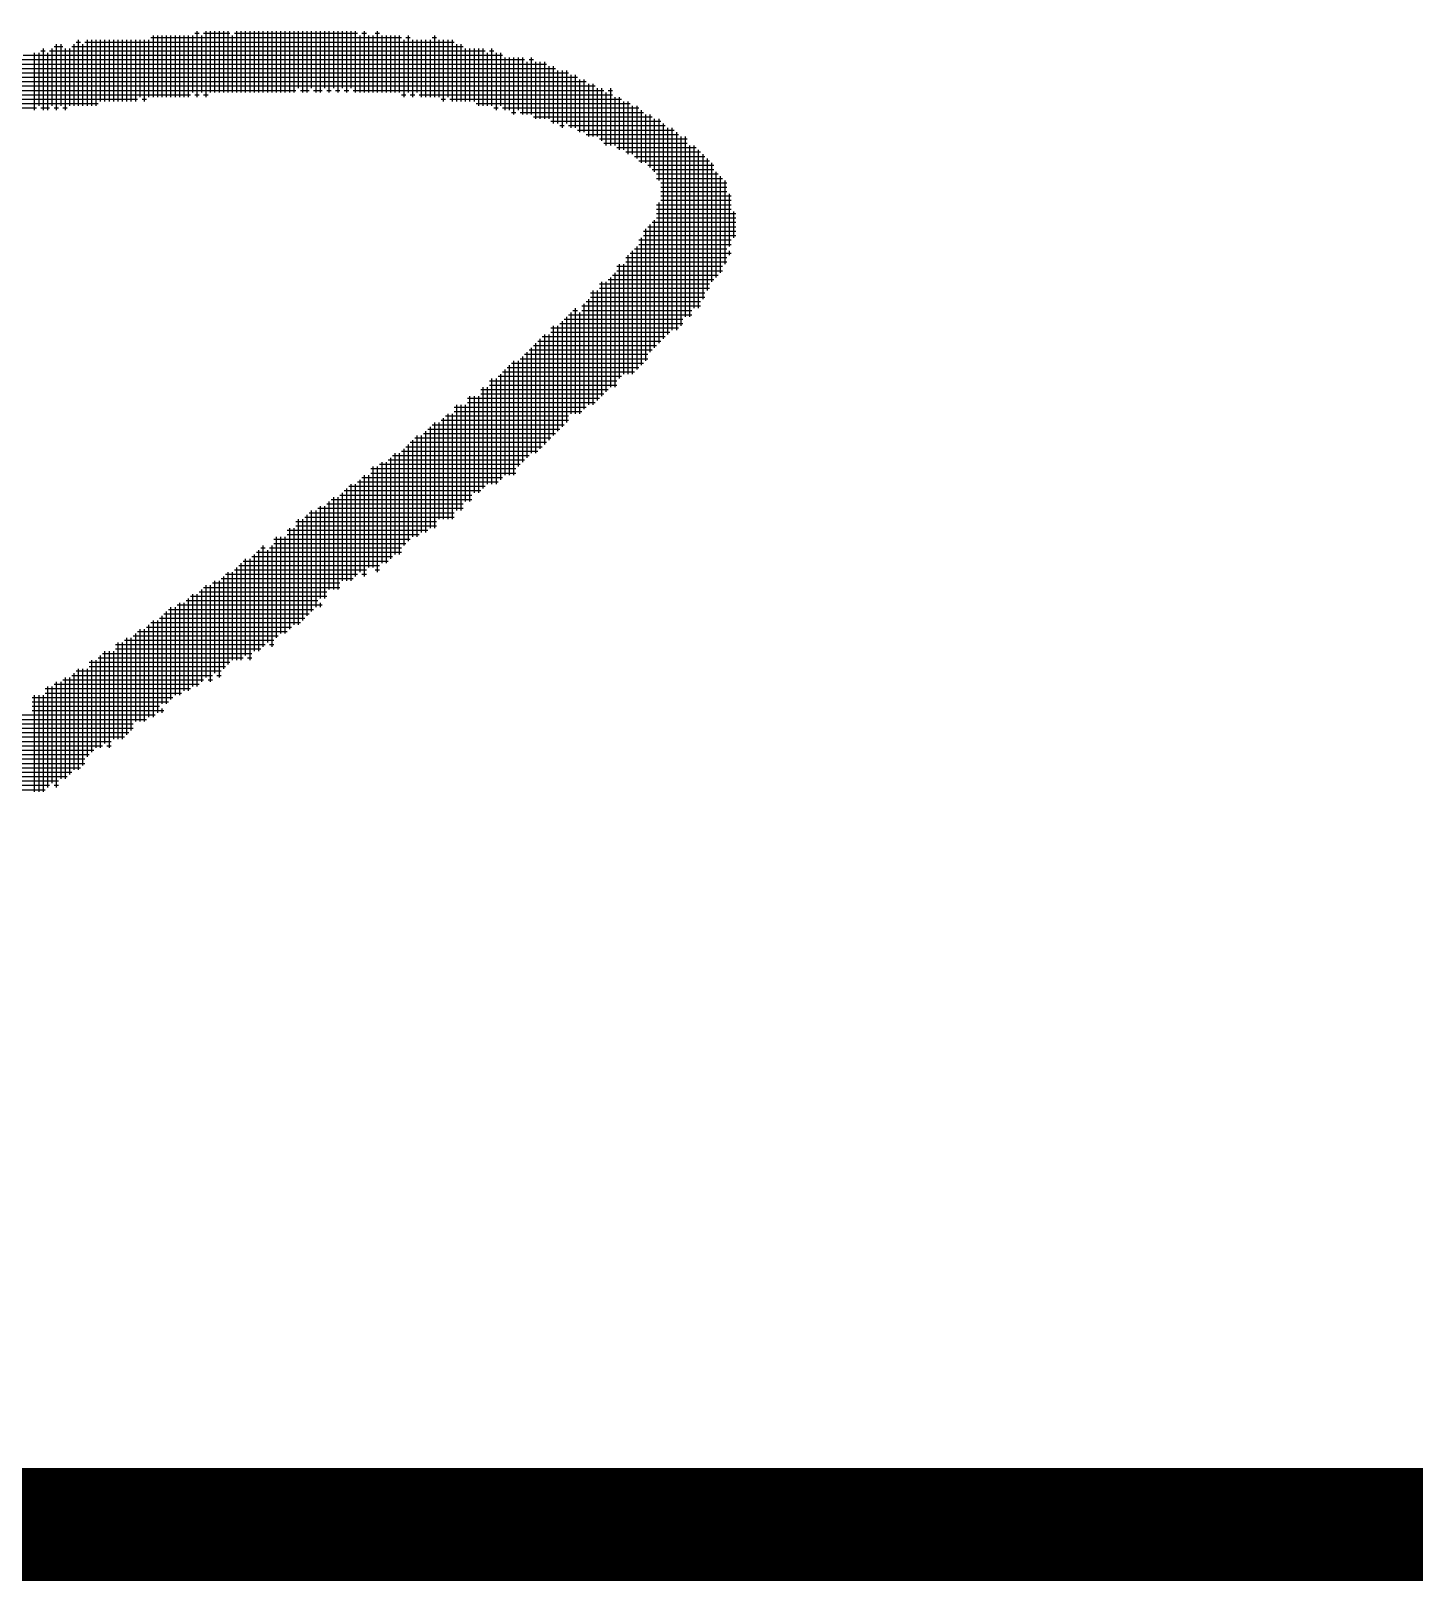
# Model space of a CAD drawing. Header units: feet. Extents: x 0 to 504600, y 0 to 356400.
# Drawn here: x 344499 to 345966, y 15540 to 17184 of the extents above; entities that cross this region are included whole.
import ezdxf
from ezdxf.enums import TextEntityAlignment as Align

# ---------------------------------------------------------------- set-up
doc = ezdxf.new("R2010")
doc.units = ezdxf.units.FT
doc.header["$LTSCALE"] = 600
doc.header["$MEASUREMENT"] = 0
for name, color, linetype in [('CX-BORD', 3, 'CONTINUOUS'), ('CX-BORD-LIN1', 4, 'CONTINUOUS'), ('CX-BORD-LIN2', 3, 'CONTINUOUS'), ('CX-BORD-TEX2', 7, 'CONTINUOUS'), ('CX-BORD-TEX3', 6, 'CONTINUOUS'), ('CX-COMM', 3, 'CONTINUOUS')]:
    doc.layers.add(name, color=color, linetype=linetype)
doc.styles.add('TB_TEXT', font='')
doc.styles.add('TB_WBTXT', font='')
doc.styles.add('TB_WMTXT', font='')
doc.styles.get('TB_TEXT').set_extended_font_data('DotumChe')
doc.styles.get('TB_WBTXT').set_extended_font_data('Dotum')
doc.styles.get('TB_WMTXT').set_extended_font_data('DotumChe')

# ---------------------------------------------------------------- blocks, each defined once
blk = doc.blocks.new('CXBLKA1')
at = {"layer": 'CX-BORD-LIN1', "const_width": 0.2}
blk.add_lwpolyline([(558, 6), (270, 6)], dxfattribs=at)
at = {"layer": 'CX-BORD-LIN1', "style": 'TB_TEXT'}
for tag, p in [('TR_RCON5', (342.3033, 33)), ('TR_RCON4', (342.3033, 27)), ('TR_RCON3', (342.3033, 21)), ('TR_RCON2', (342.3033, 15)), ('TR_RCON1', (342.3033, 9))]:
    blk.add_attdef(tag, text='', height=3.5, dxfattribs=at).set_placement(p, align=Align.MIDDLE_LEFT)
for tag, height, p in [('TR_DGN5', 3.5, (451.1185, 33)), ('TR_CHK5', 3.5, (491.1185, 33)), ('TR_RDAT5', 3.5, (317.5, 33)), ('TR_APP5', 3.5, (531.1185, 33)), ('TR_RNUM5', 3, (285.1051, 32.6366)), ('TR_DGN4', 3.5, (451.1185, 27)), ('TR_CHK4', 3.5, (491.1185, 27)), ('TR_RDAT4', 3.5, (317.5, 27)), ('TR_APP4', 3.5, (531.1185, 27)), ('TR_RNUM4', 3, (285.1051, 26.6366)), ('TR_DGN3', 3.5, (451.1185, 21)), ('TR_CHK3', 3.5, (491.1185, 21)), ('TR_RDAT3', 3.5, (317.5, 21)), ('TR_APP3', 3.5, (531.1185, 21)), ('TR_RNUM3', 3, (285.1051, 20.6366)), ('TR_DGN2', 3.5, (451.1185, 15)), ('TR_CHK2', 3.5, (491.1185, 15)), ('TR_RDAT2', 3.5, (317.5, 15)), ('TR_APP2', 3.5, (531.1185, 15)), ('TR_RNUM2', 3, (285.1051, 14.6366)), ('TR_DGN1', 3.5, (451.1185, 9)), ('TR_CHK1', 3.5, (491.1185, 9)), ('TR_RDAT1', 3.5, (317.5, 9)), ('TR_APP1', 3.5, (531.1185, 9)), ('TR_RNUM1', 3, (285.1051, 8.6366))]:
    blk.add_attdef(tag, text='', height=height, dxfattribs=at).set_placement(p, align=Align.MIDDLE_CENTER)
at = {"layer": 'CX-BORD-LIN2', "style": 'TB_TEXT'}
blk.add_attdef('TD_VERSION', text='', height=3, rotation=90, dxfattribs=at).set_placement((800.5, 48.0149), align=Align.MIDDLE_CENTER)
at = {"layer": 'CX-BORD-TEX2', "style": 'TB_WMTXT'}
for tag, height, p in [('TB_CNAME', 5, (15.3448, 531.8324)), ('TB_CSCOP', 4, (16.6346, 523.8324))]:
    blk.add_attdef(tag, text='', height=height, dxfattribs=at).set_placement(p, align=Align.BOTTOM_LEFT)
at = {"layer": 'CX-BORD-TEX2', "style": 'TB_WBTXT'}
for tag, height, p in [('TB_MTITIL', 10, (398, 533.3264)), ('TB_STITL', 7, (398, 518.3264))]:
    blk.add_attdef(tag, text='', height=height, dxfattribs=at).set_placement(p, align=Align.MIDDLE_CENTER)
at = {"layer": 'CX-BORD-TEX3', "style": 'TB_TEXT'}
for tag, height, p in [('TD_LNDST', 4.5, (215, 31.5)), ('TD_DSECT', 4.5, (605.5, 31.5)), ('TD_DDIST', 4.5, (654.5, 31.5)), ('TD_DNAME_TOP', 4.5, (755, 27.957)), ('TD_CSECT', 4.5, (605.5, 22.5)), ('TD_CDIST', 4.5, (654.5, 22.5)), ('TD_DNAME_MAIN', 4.5, (755, 21.4731)), ('TD_DNAME_BOT', 3, (755, 15.2489)), ('TD_HSCAL', 4.5, (620.8841, 13.7484)), ('TD_VSCAL', 4.5, (656.8615, 13.7484)), ('TD_CCOMP', 4.5, (215, 13.5927)), ('TD_CSTEP', 4.5, (250.744, 5.125)), ('TD_FIELD', 4.5, (180, 5.125)), ('TD_DWGNO', 4.5, (755, 5.0017)), ('TD_DWGCODE', 4.5, (637, 4.7908))]:
    blk.add_attdef(tag, text='', height=height, dxfattribs=at).set_placement(p, align=Align.MIDDLE_CENTER)
for tag, height, width, p in [('TD_DCOMP', 4.5, 0.95, (215, 22.5875)), ('TD_CNAME', 5, 0.78, (65, 7.5956))]:
    blk.add_attdef(tag, text='', height=height, dxfattribs=dict(at, width=width)).set_placement(p, align=Align.MIDDLE_CENTER)

msp = doc.modelspace()

# ---------------------------------------------------------------- linework, layer by layer
at = {"layer": 'CX-COMM'}
for p, q in [((344672.4, 17181.8), (344677.1, 17181.8)), ((344674.7, 17184.1), (344674.7, 17114.1)), ((344681.7, 17181.8), (344709.7, 17181.8)), ((344684.1, 17184.1), (344684.1, 17114.1)), ((344688.7, 17184.1), (344688.7, 17118.8)), ((344693.4, 17184.1), (344693.4, 17118.8)), ((344698.1, 17184.1), (344698.1, 17118.8)), ((344702.7, 17184.1), (344702.7, 17118.8)), ((344707.4, 17184.1), (344707.4, 17118.8)), ((344714.4, 17181.8), (344845, 17181.8)), ((344716.7, 17184.1), (344716.7, 17118.8)), ((344721.4, 17184.1), (344721.4, 17118.8)), ((344726, 17184.1), (344726, 17118.8)), ((344730.7, 17184.1), (344730.7, 17118.8)), ((344735.4, 17184.1), (344735.4, 17118.8)), ((344740, 17184.1), (344740, 17118.8)), ((344744.7, 17184.1), (344744.7, 17118.8)), ((344749.4, 17184.1), (344749.4, 17118.8)), ((344754, 17184.1), (344754, 17118.8)), ((344758.7, 17184.1), (344758.7, 17118.8)), ((344763.4, 17184.1), (344763.4, 17118.8)), ((344768, 17184.1), (344768, 17118.8)), ((344772.7, 17184.1), (344772.7, 17118.8)), ((344777.4, 17184.1), (344777.4, 17118.8)), ((344782, 17184.1), (344782, 17123.5)), ((344786.7, 17184.1), (344786.7, 17118.8)), ((344791.4, 17184.1), (344791.4, 17118.8)), ((344796, 17184.1), (344796, 17123.5)), ((344800.7, 17184.1), (344800.7, 17118.8)), ((344805.4, 17184.1), (344805.4, 17118.8)), ((344810, 17184.1), (344810, 17123.5)), ((344814.7, 17184.1), (344814.7, 17118.8)), ((344819.4, 17184.1), (344819.4, 17123.5)), ((344824, 17184.1), (344824, 17118.8)), ((344828.7, 17184.1), (344828.7, 17123.5)), ((344833.4, 17184.1), (344833.4, 17118.8)), ((344838, 17184.1), (344838, 17123.5)), ((344842.7, 17184.1), (344842.7, 17118.8)), ((344849.7, 17181.8), (344854.4, 17181.8)), ((344852, 17184.1), (344852, 17118.8)), ((344863.7, 17181.8), (344868.3, 17181.8)), ((344866, 17184.1), (344866, 17118.8)), ((344511.4, 17165.5), (344511.4, 17100.1)), ((344520.8, 17165.5), (344520.8, 17104.8)), ((344523.1, 17167.8), (344532.4, 17167.8)), ((344525.4, 17170.1), (344525.4, 17100.1)), ((344530.1, 17170.1), (344530.1, 17104.8)), ((344534.8, 17165.5), (344534.8, 17100.1)), ((344539.4, 17165.5), (344539.4, 17104.8)), ((344541.8, 17167.8), (344957, 17167.8)), ((344544.1, 17170.1), (344544.1, 17104.8)), ((344546.4, 17172.4), (344551.1, 17172.4)), ((344548.8, 17174.8), (344548.8, 17104.8)), ((344553.4, 17170.1), (344553.4, 17104.8)), ((344555.8, 17172.4), (344947.7, 17172.4)), ((344558.1, 17174.8), (344558.1, 17104.8)), ((344562.8, 17174.8), (344562.8, 17104.8)), ((344567.4, 17174.8), (344567.4, 17104.8)), ((344572.1, 17174.8), (344572.1, 17109.5)), ((344576.7, 17174.8), (344576.7, 17109.5)), ((344581.4, 17174.8), (344581.4, 17109.5)), ((344586.1, 17174.8), (344586.1, 17109.5)), ((344590.7, 17174.8), (344590.7, 17109.5)), ((344595.4, 17174.8), (344595.4, 17109.5)), ((344600.1, 17174.8), (344600.1, 17109.5)), ((344604.7, 17174.8), (344604.7, 17109.5)), ((344609.4, 17174.8), (344609.4, 17109.5)), ((344614.1, 17174.8), (344614.1, 17114.1)), ((344618.7, 17174.8), (344618.7, 17109.5)), ((344623.4, 17174.8), (344623.4, 17114.1)), ((344625.7, 17177.1), (344891.7, 17177.1)), ((344628.1, 17179.4), (344628.1, 17114.1)), ((344632.7, 17179.4), (344632.7, 17114.1)), ((344637.4, 17179.4), (344637.4, 17114.1)), ((344642.1, 17179.4), (344642.1, 17114.1)), ((344646.7, 17179.4), (344646.7, 17114.1)), ((344651.4, 17179.4), (344651.4, 17114.1)), ((344656.1, 17179.4), (344656.1, 17114.1)), ((344660.7, 17179.4), (344660.7, 17114.1)), ((344665.4, 17179.4), (344665.4, 17114.1)), ((344670.1, 17179.4), (344670.1, 17118.8)), ((344679.4, 17179.4), (344679.4, 17118.8)), ((344712.1, 17179.4), (344712.1, 17118.8)), ((344847.4, 17179.4), (344847.4, 17118.8)), ((344856.7, 17179.4), (344856.7, 17118.8)), ((344861.4, 17179.4), (344861.4, 17118.8)), ((344870.7, 17179.4), (344870.7, 17118.8)), ((344875.3, 17179.4), (344875.3, 17118.8)), ((344880, 17179.4), (344880, 17118.8)), ((344884.7, 17179.4), (344884.7, 17118.8)), ((344889.3, 17179.4), (344889.3, 17118.8)), ((344894, 17174.8), (344894, 17114.1)), ((344896.3, 17177.1), (344901, 17177.1)), ((344898.7, 17179.4), (344898.7, 17118.8)), ((344903.3, 17174.8), (344903.3, 17114.1)), ((344908, 17174.8), (344908, 17118.8)), ((344912.7, 17174.8), (344912.7, 17114.1)), ((344917.3, 17174.8), (344917.3, 17114.1)), ((344922, 17174.8), (344922, 17114.1)), ((344924.3, 17177.1), (344929, 17177.1)), ((344926.7, 17179.4), (344926.7, 17114.1)), ((344931.3, 17174.8), (344931.3, 17114.1)), ((344936, 17174.8), (344936, 17109.5)), ((344940.7, 17174.8), (344940.7, 17114.1)), ((344945.3, 17174.8), (344945.3, 17109.5)), ((344950, 17170.1), (344950, 17109.5)), ((344954.7, 17170.1), (344954.7, 17109.5)), ((344959.3, 17165.5), (344959.3, 17109.5)), ((344964, 17165.5), (344964, 17109.5)), ((344968.7, 17165.5), (344968.7, 17109.5)), ((344973.3, 17165.5), (344973.3, 17104.8)), ((344978, 17165.5), (344978, 17104.8)), ((344987.3, 17165.5), (344987.3, 17104.8)), ((344387.8, 17149.1), (345045.6, 17149.1)), ((344415.8, 17153.8), (345022.3, 17153.8)), ((344490.4, 17158.5), (344999, 17158.5)), ((344502.1, 17160.8), (344502.1, 17100.1)), ((344506.8, 17160.8), (344506.8, 17104.8)), ((344509.1, 17163.1), (344513.8, 17163.1)), ((344516.1, 17160.8), (344516.1, 17100.1)), ((344518.4, 17163.1), (344980.3, 17163.1)), ((344982.7, 17160.8), (344982.7, 17104.8)), ((344985, 17163.1), (344989.7, 17163.1)), ((344992, 17160.8), (344992, 17100.1)), ((344996.7, 17160.8), (344996.7, 17104.8)), ((345001.3, 17156.1), (345001.3, 17100.1)), ((345006, 17156.1), (345006, 17100.1)), ((345010.6, 17156.1), (345010.6, 17095.5)), ((345015.3, 17156.1), (345015.3, 17100.1)), ((345020, 17156.1), (345020, 17095.5)), ((345024.6, 17151.5), (345024.6, 17095.5)), ((345027, 17153.8), (345031.6, 17153.8)), ((345029.3, 17156.1), (345029.3, 17095.5)), ((345034, 17151.5), (345034, 17090.8)), ((345038.6, 17151.5), (345038.6, 17090.8)), ((345043.3, 17151.5), (345043.3, 17090.8)), ((344313.1, 17135.1), (345078.3, 17135.1)), ((344331.8, 17139.8), (345069, 17139.8)), ((344364.5, 17144.5), (345055, 17144.5)), ((345048, 17146.8), (345048, 17090.8)), ((345052.6, 17146.8), (345052.6, 17086.1)), ((345057.3, 17142.1), (345057.3, 17086.1)), ((345062, 17142.1), (345062, 17081.5)), ((345066.6, 17142.1), (345066.6, 17086.1)), ((345071.3, 17137.5), (345071.3, 17081.5)), ((345076, 17137.5), (345076, 17081.5)), ((345080.6, 17132.8), (345080.6, 17076.8)), ((345085.3, 17132.8), (345085.3, 17076.8)), ((344243.2, 17121.1), (344779.7, 17121.1)), ((344243.2, 17116.5), (344667.7, 17116.5)), ((344261.8, 17125.8), (345097, 17125.8)), ((344299.1, 17130.5), (345087.6, 17130.5)), ((344672.4, 17116.5), (344677.1, 17116.5)), ((344681.7, 17116.5), (344686.4, 17116.5)), ((344784.4, 17121.1), (344793.7, 17121.1)), ((344798.4, 17121.1), (344807.7, 17121.1)), ((344812.4, 17121.1), (344817, 17121.1)), ((344821.7, 17121.1), (344826.4, 17121.1)), ((344831, 17121.1), (344835.7, 17121.1)), ((344840.4, 17121.1), (345106.3, 17121.1)), ((344891.7, 17116.5), (344896.3, 17116.5)), ((344901, 17116.5), (344905.7, 17116.5)), ((344910.3, 17116.5), (345115.6, 17116.5)), ((345090, 17128.1), (345090, 17072.1)), ((345094.6, 17128.1), (345094.6, 17072.1)), ((345099.3, 17123.5), (345099.3, 17072.1)), ((345104, 17123.5), (345104, 17067.5)), ((345108.6, 17118.8), (345108.6, 17062.8)), ((345111, 17121.1), (345115.6, 17121.1)), ((345113.3, 17123.5), (345113.3, 17062.8)), ((344168.5, 17102.5), (344504.4, 17102.5)), ((344191.8, 17107.1), (344569.8, 17107.1)), ((344219.8, 17111.8), (344611.7, 17111.8)), ((344509.1, 17102.5), (344518.4, 17102.5)), ((344523.1, 17102.5), (344527.8, 17102.5)), ((344532.4, 17102.5), (344537.1, 17102.5)), ((344616.4, 17111.8), (344621.1, 17111.8)), ((344933.7, 17111.8), (344938.3, 17111.8)), ((344943, 17111.8), (345125, 17111.8)), ((344971, 17107.1), (345134.3, 17107.1)), ((344989.7, 17102.5), (344994.3, 17102.5)), ((344999, 17102.5), (345143.6, 17102.5)), ((345118, 17114.1), (345118, 17062.8)), ((345122.6, 17114.1), (345122.6, 17058.1)), ((345127.3, 17109.5), (345127.3, 17058.1)), ((345132, 17109.5), (345132, 17053.5)), ((345136.6, 17104.8), (345136.6, 17053.5)), ((345141.3, 17104.8), (345141.3, 17048.8)), ((345146, 17100.1), (345146, 17044.1)), ((345008.3, 17097.8), (345013, 17097.8)), ((345017.6, 17097.8), (345148.3, 17097.8)), ((345031.6, 17093.1), (345157.6, 17093.1)), ((345050.3, 17088.5), (345166.9, 17088.5)), ((345059.6, 17083.8), (345064.3, 17083.8)), ((345069, 17083.8), (345171.6, 17083.8)), ((345150.6, 17095.5), (345150.6, 17044.1)), ((345155.3, 17095.5), (345155.3, 17039.5)), ((345159.9, 17090.8), (345159.9, 17034.8)), ((345164.6, 17090.8), (345164.6, 17025.5)), ((345169.3, 17086.1), (345169.3, 16857.5)), ((345078.3, 17079.1), (345180.9, 17079.1)), ((345087.6, 17074.5), (345185.6, 17074.5)), ((345101.6, 17069.8), (345194.9, 17069.8)), ((345173.9, 17081.5), (345173.9, 16862.2)), ((345178.6, 17081.5), (345178.6, 16866.9)), ((345183.3, 17076.8), (345183.3, 16866.9)), ((345187.9, 17072.1), (345187.9, 16871.5)), ((345192.6, 17072.1), (345192.6, 16880.8)), ((345106.3, 17065.1), (345194.9, 17065.1)), ((345120.3, 17060.5), (345204.3, 17060.5)), ((345129.6, 17055.8), (345208.9, 17055.8)), ((345139, 17051.1), (345213.6, 17051.1)), ((345197.3, 17062.8), (345197.3, 16880.8)), ((345201.9, 17062.8), (345201.9, 16890.2)), ((345206.6, 17058.1), (345206.6, 16890.2)), ((345211.3, 17053.5), (345211.3, 16899.5)), ((345143.6, 17046.5), (345218.3, 17046.5)), ((345153, 17041.8), (345222.9, 17041.8)), ((345157.6, 17037.1), (345222.9, 17037.1)), ((345215.9, 17048.8), (345215.9, 16908.8)), ((345220.6, 17044.1), (345220.6, 16918.2)), ((345225.3, 17034.8), (345225.3, 16922.8)), ((345162.3, 17032.5), (345227.6, 17032.5)), ((345162.3, 17027.8), (345232.3, 17027.8)), ((345166.9, 17023.1), (345236.9, 17023.1)), ((345166.9, 17018.5), (345236.9, 17018.5)), ((345229.9, 17030.1), (345229.9, 16927.5)), ((345234.6, 17025.5), (345234.6, 16936.8)), ((345164.6, 17002.2), (345164.6, 16852.9)), ((345166.9, 17013.8), (345236.9, 17013.8)), ((345166.9, 17009.2), (345241.6, 17009.2)), ((345166.9, 17004.5), (345241.6, 17004.5)), ((345239.3, 17011.5), (345239.3, 16955.5)), ((345162.3, 16999.8), (345241.6, 16999.8)), ((345162.3, 16995.2), (345241.6, 16995.2)), ((345162.3, 16990.5), (345246.3, 16990.5)), ((345162.3, 16985.8), (345246.3, 16985.8)), ((345243.9, 16992.8), (345243.9, 16964.8)), ((345148.3, 16971.8), (345246.3, 16971.8)), ((345150.6, 16974.2), (345150.6, 16834.2)), ((345153, 16976.5), (345246.3, 16976.5)), ((345155.3, 16978.8), (345155.3, 16843.5)), ((345157.6, 16981.2), (345246.3, 16981.2)), ((345159.9, 16983.5), (345159.9, 16848.2)), ((345136.6, 16950.8), (345136.6, 16820.2)), ((345139, 16953.2), (345236.9, 16953.2)), ((345141.3, 16955.5), (345141.3, 16824.9)), ((345143.6, 16962.5), (345241.6, 16962.5)), ((345143.6, 16957.8), (345241.6, 16957.8)), ((345146, 16964.8), (345146, 16829.5)), ((345148.3, 16967.2), (345246.3, 16967.2)), ((345239.3, 16950.8), (345239.3, 16946.2)), ((345120.3, 16934.5), (345232.3, 16934.5)), ((345122.6, 16936.8), (345122.6, 16815.5)), ((345127.3, 16936.8), (345127.3, 16820.2)), ((345129.6, 16943.8), (345236.9, 16943.8)), ((345129.6, 16939.2), (345236.9, 16939.2)), ((345132, 16946.2), (345132, 16820.2)), ((345134.3, 16948.5), (345241.6, 16948.5)), ((345104, 16918.2), (345104, 16796.9)), ((345108.6, 16918.2), (345108.6, 16801.5)), ((345111, 16920.5), (345222.9, 16920.5)), ((345113.3, 16922.8), (345113.3, 16806.2)), ((345115.6, 16925.2), (345227.6, 16925.2)), ((345118, 16927.5), (345118, 16806.2)), ((345120.3, 16929.8), (345232.3, 16929.8)), ((345092.3, 16906.5), (345213.6, 16906.5)), ((345092.3, 16901.8), (345213.6, 16901.8)), ((345094.6, 16908.8), (345094.6, 16787.5)), ((345099.3, 16908.8), (345099.3, 16792.2)), ((345101.6, 16915.8), (345218.3, 16915.8)), ((345101.6, 16911.2), (345218.3, 16911.2)), ((345071.3, 16885.5), (345071.3, 16778.2)), ((345073.6, 16887.8), (345078.3, 16887.8)), ((345076, 16890.2), (345076, 16778.2)), ((345080.6, 16885.5), (345080.6, 16778.2)), ((345083, 16892.5), (345208.9, 16892.5)), ((345083, 16887.8), (345199.6, 16887.8)), ((345085.3, 16894.8), (345085.3, 16782.9)), ((345087.6, 16897.2), (345208.9, 16897.2)), ((345090, 16899.5), (345090, 16787.5)), ((345050.3, 16869.2), (345185.6, 16869.2)), ((345052.6, 16871.5), (345052.6, 16754.9)), ((345057.3, 16871.5), (345057.3, 16759.5)), ((345059.6, 16873.9), (345190.3, 16873.9)), ((345062, 16876.2), (345062, 16764.2)), ((345064.3, 16878.5), (345190.3, 16878.5)), ((345066.6, 16880.8), (345066.6, 16768.9)), ((345069, 16883.2), (345199.6, 16883.2)), ((345034, 16852.9), (345034, 16736.2)), ((345036.3, 16855.2), (345166.9, 16855.2)), ((345038.6, 16857.5), (345038.6, 16740.9)), ((345041, 16859.9), (345171.6, 16859.9)), ((345043.3, 16862.2), (345043.3, 16745.5)), ((345048, 16862.2), (345048, 16750.2)), ((345050.3, 16864.5), (345176.3, 16864.5)), ((345017.6, 16836.5), (345153, 16836.5)), ((345020, 16838.9), (345020, 16726.9)), ((345022.3, 16841.2), (345153, 16841.2)), ((345024.6, 16843.5), (345024.6, 16731.5)), ((345027, 16845.9), (345157.6, 16845.9)), ((345029.3, 16848.2), (345029.3, 16736.2)), ((345031.6, 16850.5), (345162.3, 16850.5)), ((344996.7, 16820.2), (344996.7, 16708.2)), ((344999, 16822.5), (345139, 16822.5)), ((345001.3, 16824.9), (345001.3, 16712.9)), ((345003.7, 16827.2), (345143.6, 16827.2)), ((345006, 16829.5), (345006, 16712.9)), ((345008.3, 16831.9), (345148.3, 16831.9)), ((345010.6, 16834.2), (345010.6, 16712.9)), ((345015.3, 16834.2), (345015.3, 16722.2)), ((344975.7, 16803.9), (345111, 16803.9)), ((344978, 16806.2), (344978, 16698.9)), ((344982.7, 16806.2), (344982.7, 16703.6)), ((344985, 16813.2), (345120.3, 16813.2)), ((344985, 16808.5), (345120.3, 16808.5)), ((344987.3, 16815.5), (344987.3, 16703.6)), ((344992, 16815.5), (344992, 16703.6)), ((344994.3, 16817.9), (345125, 16817.9)), ((344950, 16787.5), (344950, 16675.6)), ((344954.7, 16787.5), (344954.7, 16675.6)), ((344959.3, 16787.5), (344959.3, 16684.9)), ((344961.7, 16794.5), (345101.6, 16794.5)), ((344961.7, 16789.9), (345097, 16789.9)), ((344964, 16796.9), (344964, 16684.9)), ((344968.7, 16796.9), (344968.7, 16694.2)), ((344973.3, 16796.9), (344973.3, 16694.2)), ((344975.7, 16799.2), (345106.3, 16799.2)), ((344933.7, 16771.2), (345069, 16771.2)), ((344936, 16773.5), (344936, 16666.2)), ((344938.3, 16775.9), (345069, 16775.9)), ((344940.7, 16778.2), (344940.7, 16666.2)), ((344945.3, 16778.2), (344945.3, 16666.2)), ((344947.7, 16785.2), (345087.6, 16785.2)), ((344947.7, 16780.5), (345083, 16780.5)), ((344908, 16754.9), (344908, 16647.6)), ((344912.7, 16754.9), (344912.7, 16652.2)), ((344915, 16757.2), (345055, 16757.2)), ((344917.3, 16759.5), (344917.3, 16652.2)), ((344919.7, 16761.9), (345059.6, 16761.9)), ((344922, 16764.2), (344922, 16656.9)), ((344924.3, 16766.5), (345064.3, 16766.5)), ((344926.7, 16768.9), (344926.7, 16656.9)), ((344931.3, 16768.9), (344931.3, 16666.2)), ((344891.7, 16738.5), (345036.3, 16738.5)), ((344894, 16740.9), (344894, 16638.2)), ((344896.3, 16743.2), (345041, 16743.2)), ((344898.7, 16745.5), (344898.7, 16642.9)), ((344901, 16747.9), (345045.6, 16747.9)), ((344903.3, 16750.2), (344903.3, 16647.6)), ((344905.7, 16752.5), (345050.3, 16752.5)), ((344861.4, 16722.2), (344861.4, 16614.9)), ((344866, 16722.2), (344866, 16610.2)), ((344868.3, 16724.6), (345017.6, 16724.6)), ((344870.7, 16726.9), (344870.7, 16619.6)), ((344875.3, 16726.9), (344875.3, 16619.6)), ((344877.7, 16729.2), (345022.3, 16729.2)), ((344880, 16731.5), (344880, 16624.2)), ((344882.3, 16733.9), (345027, 16733.9)), ((344884.7, 16736.2), (344884.7, 16628.9)), ((344889.3, 16736.2), (344889.3, 16628.9)), ((344845, 16705.9), (344994.3, 16705.9)), ((344847.4, 16708.2), (344847.4, 16610.2)), ((344849.7, 16710.6), (344999, 16710.6)), ((344852, 16712.9), (344852, 16605.6)), ((344856.7, 16712.9), (344856.7, 16614.9)), ((344859, 16719.9), (345013, 16719.9)), ((344859, 16715.2), (345013, 16715.2)), ((344819.4, 16689.6), (344819.4, 16591.6)), ((344824, 16689.6), (344824, 16591.6)), ((344826.4, 16691.9), (344966.3, 16691.9)), ((344828.7, 16694.2), (344828.7, 16600.9)), ((344831, 16696.6), (344975.7, 16696.6)), ((344833.4, 16698.9), (344833.4, 16600.9)), ((344835.7, 16701.2), (344980.3, 16701.2)), ((344838, 16703.6), (344838, 16600.9)), ((344842.7, 16703.6), (344842.7, 16605.6)), ((344793.7, 16673.2), (344947.7, 16673.2)), ((344796, 16675.6), (344796, 16568.3)), ((344800.7, 16675.6), (344800.7, 16572.9)), ((344803, 16677.9), (344957, 16677.9)), ((344805.4, 16680.2), (344805.4, 16582.3)), ((344810, 16680.2), (344810, 16582.3)), ((344812.4, 16682.6), (344957, 16682.6)), ((344814.7, 16684.9), (344814.7, 16591.6)), ((344817, 16687.2), (344966.3, 16687.2)), ((344772.7, 16656.9), (344772.7, 16549.6)), ((344777.4, 16656.9), (344777.4, 16554.3)), ((344779.7, 16663.9), (344929, 16663.9)), ((344779.7, 16659.2), (344929, 16659.2)), ((344782, 16666.2), (344782, 16554.3)), ((344786.7, 16666.2), (344786.7, 16558.9)), ((344789, 16668.6), (344947.7, 16668.6)), ((344791.4, 16670.9), (344791.4, 16563.6)), ((344756.4, 16645.2), (344901, 16645.2)), ((344756.4, 16640.6), (344896.3, 16640.6)), ((344758.7, 16647.6), (344758.7, 16540.3)), ((344763.4, 16647.6), (344763.4, 16544.9)), ((344768, 16647.6), (344768, 16544.9)), ((344770.4, 16654.6), (344919.7, 16654.6)), ((344770.4, 16649.9), (344910.3, 16649.9)), ((344726, 16624.2), (344726, 16521.6)), ((344730.7, 16624.2), (344730.7, 16516.9)), ((344733, 16626.6), (344882.3, 16626.6)), ((344735.4, 16628.9), (344735.4, 16526.3)), ((344737.7, 16631.2), (344891.7, 16631.2)), ((344740, 16633.6), (344740, 16526.3)), ((344742.4, 16635.9), (344747, 16635.9)), ((344744.7, 16638.2), (344744.7, 16530.9)), ((344749.4, 16633.6), (344749.4, 16535.6)), ((344751.7, 16635.9), (344891.7, 16635.9)), ((344754, 16638.2), (344754, 16530.9)), ((344702.7, 16605.6), (344702.7, 16507.6)), ((344705.1, 16607.9), (344845, 16607.9)), ((344707.4, 16610.2), (344707.4, 16512.3)), ((344712.1, 16610.2), (344712.1, 16516.9)), ((344714.4, 16612.6), (344854.4, 16612.6)), ((344716.7, 16614.9), (344716.7, 16516.9)), ((344719, 16617.2), (344868.3, 16617.2)), ((344721.4, 16619.6), (344721.4, 16516.9)), ((344723.7, 16621.9), (344877.7, 16621.9)), ((344849.7, 16607.9), (344854.4, 16607.9)), ((344863.7, 16612.6), (344868.3, 16612.6)), ((344677.1, 16589.2), (344812.4, 16589.2)), ((344679.4, 16591.6), (344679.4, 16493.6)), ((344681.7, 16593.9), (344826.4, 16593.9)), ((344684.1, 16596.2), (344684.1, 16498.3)), ((344688.7, 16596.2), (344688.7, 16493.6)), ((344691.1, 16598.6), (344826.4, 16598.6)), ((344693.4, 16600.9), (344693.4, 16502.9)), ((344698.1, 16600.9), (344698.1, 16498.3)), ((344700.4, 16603.2), (344840.4, 16603.2)), ((344646.7, 16572.9), (344646.7, 16474.9)), ((344651.4, 16572.9), (344651.4, 16479.6)), ((344653.7, 16575.3), (344807.7, 16575.3)), ((344656.1, 16577.6), (344656.1, 16479.6)), ((344660.7, 16577.6), (344660.7, 16484.3)), ((344663.1, 16579.9), (344803, 16579.9)), ((344665.4, 16582.3), (344665.4, 16484.3)), ((344667.7, 16584.6), (344812.4, 16584.6)), ((344670.1, 16586.9), (344670.1, 16488.9)), ((344674.7, 16586.9), (344674.7, 16488.9)), ((344805.4, 16577.6), (344805.4, 16572.9)), ((344625.7, 16556.6), (344784.4, 16556.6)), ((344628.1, 16558.9), (344628.1, 16456.3)), ((344632.7, 16558.9), (344632.7, 16460.9)), ((344635.1, 16561.3), (344789, 16561.3)), ((344637.4, 16563.6), (344637.4, 16470.3)), ((344639.7, 16565.9), (344793.7, 16565.9)), ((344642.1, 16568.3), (344642.1, 16470.3)), ((344644.4, 16570.6), (344798.4, 16570.6)), ((344600.1, 16540.3), (344600.1, 16437.6)), ((344604.7, 16540.3), (344604.7, 16442.3)), ((344607.1, 16542.6), (344761, 16542.6)), ((344609.4, 16544.9), (344609.4, 16451.6)), ((344611.7, 16547.3), (344770.4, 16547.3)), ((344614.1, 16549.6), (344614.1, 16451.6)), ((344618.7, 16549.6), (344618.7, 16451.6)), ((344621.1, 16551.9), (344775, 16551.9)), ((344623.4, 16554.3), (344623.4, 16456.3)), ((344574.4, 16523.9), (344733, 16523.9)), ((344576.7, 16526.3), (344576.7, 16428.3)), ((344581.4, 16526.3), (344581.4, 16423.6)), ((344586.1, 16526.3), (344586.1, 16433)), ((344588.4, 16533.3), (344747, 16533.3)), ((344588.4, 16528.6), (344742.4, 16528.6)), ((344590.7, 16535.6), (344590.7, 16433)), ((344595.4, 16535.6), (344595.4, 16433)), ((344597.7, 16537.9), (344756.4, 16537.9)), ((344751.7, 16533.3), (344756.4, 16533.3)), ((344548.8, 16507.6), (344548.8, 16400.3)), ((344553.4, 16507.6), (344553.4, 16405)), ((344558.1, 16507.6), (344558.1, 16414.3)), ((344560.4, 16514.6), (344709.7, 16514.6)), ((344560.4, 16509.9), (344705.1, 16509.9)), ((344562.8, 16516.9), (344562.8, 16419)), ((344567.4, 16516.9), (344567.4, 16423.6)), ((344569.8, 16519.3), (344723.7, 16519.3)), ((344572.1, 16521.6), (344572.1, 16423.6)), ((344728.4, 16519.3), (344733, 16519.3)), ((344523.1, 16491.3), (344677.1, 16491.3)), ((344525.4, 16493.6), (344525.4, 16381.6)), ((344530.1, 16493.6), (344530.1, 16391)), ((344532.4, 16495.9), (344681.7, 16495.9)), ((344534.8, 16498.3), (344534.8, 16391)), ((344539.4, 16498.3), (344539.4, 16395.6)), ((344541.8, 16500.6), (344691.1, 16500.6)), ((344544.1, 16502.9), (344544.1, 16400.3)), ((344546.4, 16505.3), (344700.4, 16505.3)), ((344686.4, 16495.9), (344691.1, 16495.9)), ((344695.7, 16500.6), (344700.4, 16500.6)), ((344499.8, 16477.3), (344649.1, 16477.3)), ((344502.1, 16479.6), (344502.1, 16377)), ((344506.8, 16479.6), (344506.8, 16377)), ((344511.4, 16479.6), (344511.4, 16377)), ((344513.8, 16486.6), (344667.7, 16486.6)), ((344513.8, 16481.9), (344658.4, 16481.9)), ((344516.1, 16488.9), (344516.1, 16381.6)), ((344520.8, 16488.9), (344520.8, 16386.3)), ((344481.1, 16458.6), (344630.4, 16458.6)), ((344499.8, 16472.6), (344644.4, 16472.6)), ((344499.8, 16467.9), (344635.1, 16467.9)), ((344499.8, 16463.3), (344639.7, 16463.3)), ((344637.4, 16465.6), (344637.4, 16460.9)), ((344448.4, 16444.6), (344607.1, 16444.6)), ((344457.8, 16449.3), (344607.1, 16449.3)), ((344467.1, 16453.9), (344621.1, 16453.9)), ((344425.1, 16426), (344574.4, 16426)), ((344429.8, 16430.6), (344583.7, 16430.6)), ((344434.4, 16435.3), (344597.7, 16435.3)), ((344443.8, 16439.9), (344602.4, 16439.9)), ((344579.1, 16426), (344583.7, 16426)), ((344401.8, 16412), (344555.8, 16412)), ((344406.5, 16416.6), (344560.4, 16416.6)), ((344415.8, 16421.3), (344565.1, 16421.3)), ((344364.5, 16393.3), (344537.1, 16393.3)), ((344378.5, 16402.6), (344551.1, 16402.6)), ((344378.5, 16398), (344541.8, 16398)), ((344387.8, 16407.3), (344555.8, 16407.3)), ((344341.1, 16379.3), (344513.8, 16379.3)), ((344345.8, 16384), (344518.4, 16384)), ((344355.1, 16388.6), (344527.8, 16388.6)), ((344523.1, 16384), (344527.8, 16384))]:
    msp.add_line(p, q, dxfattribs=at)

# ---------------------------------------------------------------- block references
at = {"layer": 'CX-BORD', "xscale": 600, "yscale": 600, "zscale": 600}
msp.add_blockref('CXBLKA1', (15000, 12000), dxfattribs=at)

doc.saveas('drawing.dxf')
